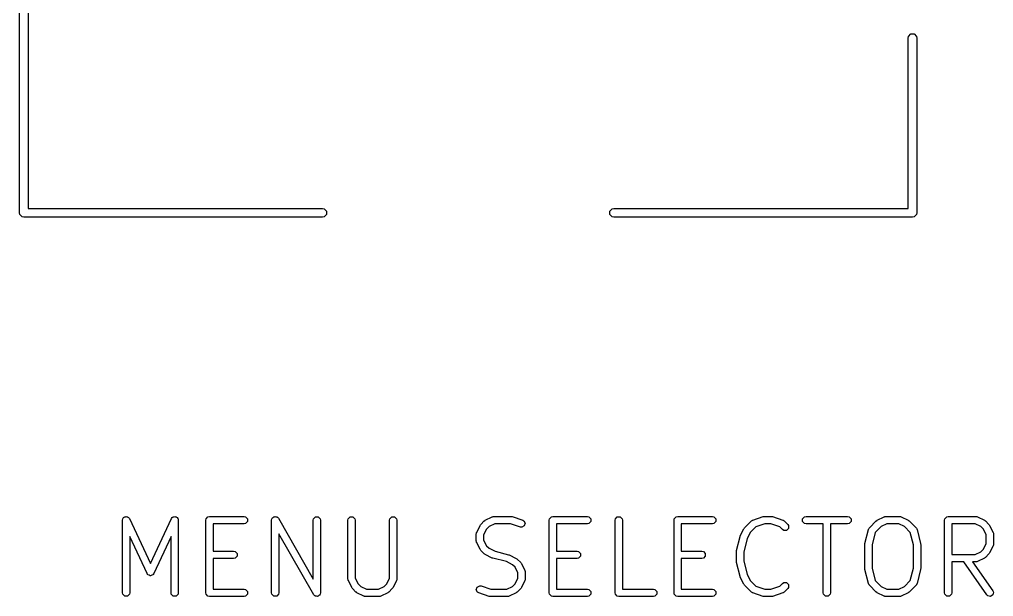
# Model space of a CAD drawing. Header units: millimetres. Extents: x 4 to 152, y 19 to 149.
# Drawn here: x 135.84 to 149.21, y 82.33 to 90.25 of the extents above; entities that cross this region are included whole.
import ezdxf

# ---------------------------------------------------------------- set-up
doc = ezdxf.new("R2010")
doc.units = ezdxf.units.MM
doc.layers.add('F.Silkscreen', color=41, linetype='CONTINUOUS', true_color=0xf2eda1)

msp = doc.modelspace()

# ---------------------------------------------------------------- linework, layer by layer
at = {"layer": 'F.Silkscreen', "linetype": 'CONTINUOUS'}
for p, q in [((135.84, 87.6), (135.84, 99.4)), ((135.96, 99.34), (135.96, 87.66)), ((148.04, 90), (148.044567, 90.022961)), ((148.04, 87.66), (148.04, 90)), ((148.044567, 90.022961), (148.077039, 90.055433)), ((148.077039, 90.055433), (148.122961, 90.055433)), ((148.122961, 90.055433), (148.155433, 90.022961)), ((148.155433, 90.022961), (148.16, 90)), ((148.16, 90), (148.16, 87.6)), ((135.844567, 87.577039), (135.84, 87.6)), ((135.96, 87.66), (140, 87.66)), ((140, 87.66), (140.022961, 87.655433)), ((140.022961, 87.655433), (140.055433, 87.622961)), ((140.055433, 87.622961), (140.055433, 87.577039)), ((143.944567, 87.622961), (143.977039, 87.655433)), ((143.944567, 87.577039), (143.944567, 87.622961)), ((143.977039, 87.655433), (144, 87.66)), ((144, 87.66), (148.04, 87.66)), ((148.16, 87.6), (148.155433, 87.577039)), ((135.877039, 87.544567), (135.844567, 87.577039)), ((135.9, 87.54), (135.877039, 87.544567)), ((140, 87.54), (135.9, 87.54)), ((140.022961, 87.544567), (140, 87.54)), ((140.055433, 87.577039), (140.022961, 87.544567)), ((143.977039, 87.544567), (143.944567, 87.577039)), ((144, 87.54), (143.977039, 87.544567)), ((148.1, 87.54), (144, 87.54)), ((148.122961, 87.544567), (148.1, 87.54)), ((148.155433, 87.577039), (148.122961, 87.544567)), ((137.253884, 83.377581), (137.25769, 83.396715)), ((137.253884, 82.377581), (137.253884, 83.377581)), ((137.25769, 83.396715), (137.263972, 83.402998)), ((137.263972, 83.402998), (137.26701, 83.41135)), ((137.26701, 83.41135), (137.276975, 83.416001)), ((137.276975, 83.416001), (137.28475, 83.423775)), ((137.28475, 83.423775), (137.293635, 83.423775)), ((137.293635, 83.423775), (137.301688, 83.427533)), ((137.301688, 83.427533), (137.312023, 83.423775)), ((137.312023, 83.423775), (137.323018, 83.423775)), ((137.323018, 83.423775), (137.3293, 83.417493)), ((137.3293, 83.417493), (137.337653, 83.414455)), ((137.337653, 83.414455), (137.349193, 83.398725)), ((137.349193, 83.398725), (137.637216, 82.781531)), ((137.637216, 82.781531), (137.925241, 83.398726)), ((137.925241, 83.398726), (137.936781, 83.414455)), ((137.936781, 83.414455), (137.945133, 83.417493)), ((137.945133, 83.417493), (137.951416, 83.423775)), ((137.951416, 83.423775), (137.962411, 83.423775)), ((137.962411, 83.423775), (137.972746, 83.427533)), ((137.972746, 83.427533), (137.980799, 83.423775)), ((137.980799, 83.423775), (137.989684, 83.423775)), ((137.989684, 83.423775), (137.997458, 83.416001)), ((137.997458, 83.416001), (138.007424, 83.41135)), ((138.007424, 83.41135), (138.010461, 83.402998)), ((138.010461, 83.402998), (138.016744, 83.396715)), ((138.016744, 83.396715), (138.02055, 83.377581)), ((138.02055, 83.377581), (138.02055, 82.377581)), ((138.396741, 83.377581), (138.400547, 83.396715)), ((138.396741, 82.377581), (138.396741, 83.377581)), ((138.400547, 83.396715), (138.427607, 83.423775)), ((138.427607, 83.423775), (138.446741, 83.427581)), ((138.446741, 83.427581), (138.922931, 83.427581)), ((138.922931, 83.327581), (138.496741, 83.327581)), ((138.496741, 83.327581), (138.496741, 82.951391)), ((138.922931, 83.427581), (138.942065, 83.423775)), ((138.942065, 83.331387), (138.922931, 83.327581)), ((138.942065, 83.423775), (138.969125, 83.396715)), ((138.969125, 83.358447), (138.942065, 83.331387)), ((138.969125, 83.396715), (138.969125, 83.358447)), ((139.301503, 83.377581), (139.305309, 83.396715)), ((139.301503, 82.377581), (139.301503, 83.377581)), ((139.305309, 83.396715), (139.310163, 83.40157)), ((139.310163, 83.40157), (139.311971, 83.408196)), ((139.311971, 83.408196), (139.323215, 83.414622)), ((139.323215, 83.414622), (139.332369, 83.423775)), ((139.332369, 83.423775), (139.339235, 83.423775)), ((139.339235, 83.423775), (139.345197, 83.427182)), ((139.345197, 83.427182), (139.35769, 83.423775)), ((139.35769, 83.423775), (139.370637, 83.423775)), ((139.370637, 83.423775), (139.375491, 83.418921)), ((139.375491, 83.418921), (139.382118, 83.417113)), ((139.382118, 83.417113), (139.394915, 83.402388)), ((139.394915, 83.402388), (139.872931, 82.56586)), ((139.872931, 83.377581), (139.876737, 83.396715)), ((139.872931, 82.56586), (139.872931, 83.377581)), ((139.876737, 83.396715), (139.903797, 83.423775)), ((139.903797, 83.423775), (139.942065, 83.423775)), ((139.942065, 83.423775), (139.969125, 83.396715)), ((139.969125, 83.396715), (139.972931, 83.377581)), ((139.972931, 83.377581), (139.972931, 82.377581)), ((140.349122, 83.377581), (140.352928, 83.396715)), ((140.349122, 82.568058), (140.349122, 83.377581)), ((140.352928, 83.396715), (140.379988, 83.423775)), ((140.379988, 83.423775), (140.418256, 83.423775)), ((140.418256, 83.423775), (140.445316, 83.396715)), ((140.445316, 83.396715), (140.449122, 83.377581)), ((140.449122, 83.377581), (140.449122, 82.579861)), ((140.92055, 83.377581), (140.924356, 83.396715)), ((140.92055, 82.579862), (140.92055, 83.377581)), ((140.924356, 83.396715), (140.951416, 83.423775)), ((140.951416, 83.423775), (140.989684, 83.423775)), ((140.989684, 83.423775), (141.016744, 83.396715)), ((141.016744, 83.396715), (141.02055, 83.377581)), ((141.02055, 83.377581), (141.02055, 82.568058)), ((142.116306, 83.209466), (142.163924, 83.304703)), ((142.163924, 83.304703), (142.168839, 83.311037)), ((142.168839, 83.311037), (142.173291, 83.317698)), ((142.173291, 83.317698), (142.220909, 83.365317)), ((142.220909, 83.365317), (142.227575, 83.369772)), ((142.227575, 83.369772), (142.233904, 83.374683)), ((142.233904, 83.374683), (142.329142, 83.422302)), ((142.363307, 83.327581), (142.285883, 83.28887)), ((142.329142, 83.422302), (142.331557, 83.422964)), ((142.331557, 83.422964), (142.332369, 83.423775)), ((142.332369, 83.423775), (142.34023, 83.425339)), ((142.34023, 83.425339), (142.347958, 83.427455)), ((142.347958, 83.427455), (142.349046, 83.427093)), ((142.349046, 83.427093), (142.351503, 83.427581)), ((142.351503, 83.427581), (142.589598, 83.427581)), ((142.581485, 83.327581), (142.363307, 83.327581)), ((142.716643, 83.282528), (142.581485, 83.327581)), ((142.589598, 83.427581), (142.59746, 83.426018)), ((142.59746, 83.426018), (142.605409, 83.425015)), ((142.605409, 83.425015), (142.748266, 83.377396)), ((142.748266, 83.377396), (142.765214, 83.367735)), ((142.765214, 83.367735), (142.782329, 83.333506)), ((142.782329, 83.333506), (142.770227, 83.297202)), ((143.111027, 83.377581), (143.114833, 83.396715)), ((143.111027, 82.377581), (143.111027, 83.377581)), ((143.114833, 83.396715), (143.141893, 83.423775)), ((143.141893, 83.423775), (143.161027, 83.427581)), ((143.161027, 83.427581), (143.637217, 83.427581)), ((143.637217, 83.327581), (143.211027, 83.327581)), ((143.211027, 83.327581), (143.211027, 82.951391)), ((143.637217, 83.427581), (143.656351, 83.423775)), ((143.656351, 83.331387), (143.637217, 83.327581)), ((143.656351, 83.423775), (143.683411, 83.396715)), ((143.683411, 83.358447), (143.656351, 83.331387)), ((143.683411, 83.396715), (143.683411, 83.358447)), ((144.015789, 83.377581), (144.019595, 83.396715)), ((144.015789, 82.377581), (144.015789, 83.377581)), ((144.019595, 83.396715), (144.046655, 83.423775)), ((144.046655, 83.423775), (144.084923, 83.423775)), ((144.084923, 83.423775), (144.111983, 83.396715)), ((144.111983, 83.396715), (144.115789, 83.377581)), ((144.115789, 83.377581), (144.115789, 82.427581)), ((144.825313, 83.377581), (144.829119, 83.396715)), ((144.825313, 82.377581), (144.825313, 83.377581)), ((144.829119, 83.396715), (144.856179, 83.423775)), ((144.856179, 83.423775), (144.875313, 83.427581)), ((144.875313, 83.427581), (145.351503, 83.427581)), ((145.351503, 83.327581), (144.925313, 83.327581)), ((144.925313, 83.327581), (144.925313, 82.951391)), ((145.351503, 83.427581), (145.370637, 83.423775)), ((145.370637, 83.331387), (145.351503, 83.327581)), ((145.370637, 83.423775), (145.397697, 83.396715)), ((145.397697, 83.358447), (145.370637, 83.331387)), ((145.397697, 83.396715), (145.397697, 83.358447)), ((145.792339, 83.270079), (145.887577, 83.365317)), ((145.887577, 83.365317), (145.889658, 83.366708)), ((145.889658, 83.366708), (145.890172, 83.367735)), ((145.890172, 83.367735), (145.897137, 83.371706)), ((145.897137, 83.371706), (145.903798, 83.376156)), ((145.903798, 83.376156), (145.904946, 83.376156)), ((145.904946, 83.376156), (145.907121, 83.377396)), ((145.907121, 83.377396), (146.049977, 83.425015)), ((146.073902, 83.327581), (145.94994, 83.286261)), ((146.049977, 83.425015), (146.057927, 83.426018)), ((146.057927, 83.426018), (146.065789, 83.427581)), ((146.065789, 83.427581), (146.161027, 83.427581)), ((146.152914, 83.327581), (146.073902, 83.327581)), ((146.276875, 83.286261), (146.152914, 83.327581)), ((146.161027, 83.427581), (146.168889, 83.426018)), ((146.168889, 83.426018), (146.176838, 83.425015)), ((146.176838, 83.425015), (146.319695, 83.377396)), ((146.319695, 83.377396), (146.32187, 83.376156)), ((146.32187, 83.376156), (146.323018, 83.376156)), ((146.323018, 83.376156), (146.329682, 83.371703)), ((146.329682, 83.371703), (146.336643, 83.367735)), ((146.336643, 83.367735), (146.337156, 83.366709)), ((146.337156, 83.366709), (146.339239, 83.365317)), ((146.339239, 83.365317), (146.386858, 83.317699)), ((146.386858, 83.317699), (146.397697, 83.301478)), ((146.591024, 83.396715), (146.618084, 83.423775)), ((146.591024, 83.358447), (146.591024, 83.396715)), ((146.618084, 83.331387), (146.591024, 83.358447)), ((146.618084, 83.423775), (146.637218, 83.427581)), ((146.637218, 83.327581), (146.618084, 83.331387)), ((146.637218, 83.427581), (147.208646, 83.427581)), ((146.872932, 83.327581), (146.637218, 83.327581)), ((146.872932, 82.377581), (146.872932, 83.327581)), ((147.208646, 83.327581), (146.972932, 83.327581)), ((146.972932, 83.327581), (146.972932, 82.377581)), ((147.208646, 83.427581), (147.22778, 83.423775)), ((147.22778, 83.331387), (147.208646, 83.327581)), ((147.22778, 83.423775), (147.25484, 83.396715)), ((147.25484, 83.358447), (147.22778, 83.331387)), ((147.25484, 83.396715), (147.25484, 83.358447)), ((147.506625, 83.270079), (147.601863, 83.365317)), ((147.601863, 83.365317), (147.608522, 83.369768)), ((147.608522, 83.369768), (147.614857, 83.374683)), ((147.614857, 83.374683), (147.710095, 83.422302)), ((147.74426, 83.327581), (147.666834, 83.288869)), ((147.710095, 83.422302), (147.71251, 83.422964)), ((147.71251, 83.422964), (147.713322, 83.423775)), ((147.713322, 83.423775), (147.721183, 83.425339)), ((147.721183, 83.425339), (147.728911, 83.427455)), ((147.728911, 83.427455), (147.729999, 83.427093)), ((147.729999, 83.427093), (147.732456, 83.427581)), ((147.732456, 83.427581), (147.922932, 83.427581)), ((147.911129, 83.327581), (147.74426, 83.327581)), ((147.988553, 83.288869), (147.911129, 83.327581)), ((147.922932, 83.427581), (147.925388, 83.427093)), ((147.925388, 83.427093), (147.926477, 83.427455)), ((147.926477, 83.427455), (147.934204, 83.425339)), ((147.934204, 83.425339), (147.942066, 83.423775)), ((147.942066, 83.423775), (147.942877, 83.422964)), ((147.942877, 83.422964), (147.945293, 83.422302)), ((147.945293, 83.422302), (148.04053, 83.374684)), ((148.04053, 83.374684), (148.046863, 83.369769)), ((148.046863, 83.369769), (148.053525, 83.365317)), ((148.053525, 83.365317), (148.148763, 83.270079)), ((148.539599, 83.377581), (148.543405, 83.396715)), ((148.539599, 82.377581), (148.539599, 83.377581)), ((148.543405, 83.396715), (148.570465, 83.423775)), ((148.570465, 83.423775), (148.589599, 83.427581)), ((148.589599, 83.427581), (148.970551, 83.427581)), ((148.958748, 83.327581), (148.639599, 83.327581)), ((148.639599, 83.327581), (148.639599, 82.903772)), ((149.036171, 83.28887), (148.958748, 83.327581)), ((148.970551, 83.427581), (148.973007, 83.427093)), ((148.973007, 83.427093), (148.974096, 83.427455)), ((148.974096, 83.427455), (148.981823, 83.425339)), ((148.981823, 83.425339), (148.989685, 83.423775)), ((148.989685, 83.423775), (148.990496, 83.422964)), ((148.990496, 83.422964), (148.992912, 83.422302)), ((148.992912, 83.422302), (149.088149, 83.374684)), ((149.088149, 83.374684), (149.094482, 83.369769)), ((149.094482, 83.369769), (149.101144, 83.365317)), ((149.101144, 83.365317), (149.148763, 83.317699)), ((149.148763, 83.317699), (149.153217, 83.311033)), ((149.153217, 83.311033), (149.158129, 83.304704)), ((149.158129, 83.304704), (149.205748, 83.209466)), ((139.879519, 82.352774), (139.401503, 83.189303)), ((139.401503, 83.189303), (139.401503, 82.377581)), ((142.111027, 83.187105), (142.111515, 83.189562)), ((142.111027, 83.091867), (142.111027, 83.187105)), ((142.111153, 83.19065), (142.113269, 83.198378)), ((142.111515, 83.189562), (142.111153, 83.19065)), ((142.113269, 83.198378), (142.114833, 83.206239)), ((142.114833, 83.206239), (142.115644, 83.207051)), ((142.115644, 83.207051), (142.116306, 83.209466)), ((142.249738, 83.252726), (142.211027, 83.175302)), ((142.211027, 83.175302), (142.211027, 83.10367)), ((142.285883, 83.28887), (142.249738, 83.252726)), ((142.735999, 83.280088), (142.716643, 83.282528)), ((142.770227, 83.297202), (142.735999, 83.280088)), ((145.735354, 83.161847), (145.782972, 83.257084)), ((145.782972, 83.257084), (145.787887, 83.263418)), ((145.787887, 83.263418), (145.792339, 83.270079)), ((145.868787, 83.205107), (145.827251, 83.122035)), ((145.94994, 83.286261), (145.868787, 83.205107)), ((146.316147, 83.246988), (146.276875, 83.286261)), ((146.332368, 83.236149), (146.316147, 83.246988)), ((146.370637, 83.236149), (146.332368, 83.236149)), ((146.397697, 83.263209), (146.370637, 83.236149)), ((146.397697, 83.301478), (146.397697, 83.263209)), ((147.445854, 83.056375), (147.493473, 83.246851)), ((147.493473, 83.246851), (147.495786, 83.251748)), ((147.495786, 83.253858), (147.499189, 83.258952)), ((147.495786, 83.251748), (147.495786, 83.253858)), ((147.499189, 83.258952), (147.501806, 83.26449)), ((147.501806, 83.26449), (147.503616, 83.265577)), ((147.503616, 83.265577), (147.506625, 83.270079)), ((147.587128, 83.209163), (147.544361, 83.038093)), ((147.666834, 83.288869), (147.587128, 83.209163)), ((148.068259, 83.209163), (147.988553, 83.288869)), ((148.111027, 83.038093), (148.068259, 83.209163)), ((148.148763, 83.270079), (148.151771, 83.265577)), ((148.151771, 83.265577), (148.153582, 83.26449)), ((148.153582, 83.26449), (148.156198, 83.258952)), ((148.156198, 83.258952), (148.159602, 83.253858)), ((148.159602, 83.253858), (148.159602, 83.251748)), ((148.159602, 83.251748), (148.161915, 83.246851)), ((148.161915, 83.246851), (148.209534, 83.056375)), ((149.072315, 83.252725), (149.036171, 83.28887)), ((149.111027, 83.175302), (149.072315, 83.252725)), ((149.111027, 83.056052), (149.111027, 83.175302)), ((149.205748, 83.209466), (149.206409, 83.207051)), ((149.206409, 83.207051), (149.207221, 83.206239)), ((149.207221, 83.206239), (149.208784, 83.198378)), ((149.208784, 83.198378), (149.210901, 83.19065)), ((149.210901, 83.19065), (149.210538, 83.189562)), ((149.210538, 83.189562), (149.211027, 83.187105)), ((149.211027, 83.187105), (149.211027, 83.044248)), ((137.591908, 82.642151), (137.353884, 83.152204)), ((137.353884, 83.152204), (137.353884, 82.377581)), ((137.92055, 83.152204), (137.682526, 82.642152)), ((137.92055, 82.377581), (137.92055, 83.152204)), ((142.111515, 83.089411), (142.111027, 83.091867)), ((142.111153, 83.088322), (142.111515, 83.089411)), ((142.113269, 83.080595), (142.111153, 83.088322)), ((142.114833, 83.072733), (142.113269, 83.080595)), ((142.115644, 83.071922), (142.114833, 83.072733)), ((142.116306, 83.069506), (142.115644, 83.071922)), ((142.163924, 82.974269), (142.116306, 83.069506)), ((142.211027, 83.10367), (142.249738, 83.026247)), ((145.683949, 82.961137), (145.731568, 83.151613)), ((145.731568, 83.151613), (145.733907, 83.156566)), ((145.733907, 83.156566), (145.735354, 83.161847)), ((145.827251, 83.122035), (145.782456, 82.942855)), ((147.444361, 83.044248), (147.445556, 83.050258)), ((147.444361, 82.710915), (147.444361, 83.044248)), ((147.445556, 83.050258), (147.445854, 83.056375)), ((147.544361, 83.038093), (147.544361, 82.71707)), ((148.111027, 82.71707), (148.111027, 83.038093)), ((148.209534, 83.056375), (148.209831, 83.050258)), ((148.209831, 83.050258), (148.211027, 83.044248)), ((148.211027, 83.044248), (148.211027, 82.710915)), ((149.072315, 82.978629), (149.111027, 83.056052)), ((149.210901, 83.040703), (149.208784, 83.032976)), ((149.211027, 83.044248), (149.210538, 83.041792)), ((149.210538, 83.041792), (149.210901, 83.040703)), ((138.496741, 82.951391), (138.780074, 82.951391)), ((138.780074, 82.951391), (138.799208, 82.947585)), ((138.799208, 82.947585), (138.826268, 82.920525)), ((138.826268, 82.920525), (138.826268, 82.882257)), ((142.168839, 82.967936), (142.163924, 82.974269)), ((142.173291, 82.961274), (142.168839, 82.967936)), ((142.220909, 82.913655), (142.173291, 82.961274)), ((142.227575, 82.909201), (142.220909, 82.913655)), ((142.233904, 82.904289), (142.227575, 82.909201)), ((142.329142, 82.85667), (142.233904, 82.904289)), ((142.249738, 83.026247), (142.285883, 82.990103)), ((142.285883, 82.990103), (142.368955, 82.948567)), ((142.368955, 82.948567), (142.554106, 82.902279)), ((142.554106, 82.902279), (142.559058, 82.89994)), ((143.211027, 82.951391), (143.49436, 82.951391)), ((143.49436, 82.951391), (143.513494, 82.947585)), ((143.513494, 82.947585), (143.540554, 82.920525)), ((143.540554, 82.920525), (143.540554, 82.882257)), ((144.925313, 82.951391), (145.208646, 82.951391)), ((145.208646, 82.951391), (145.22778, 82.947585)), ((145.22778, 82.947585), (145.25484, 82.920525)), ((145.25484, 82.920525), (145.25484, 82.882257)), ((145.682456, 82.94901), (145.683651, 82.95502)), ((145.682456, 82.806153), (145.682456, 82.94901)), ((145.683651, 82.95502), (145.683949, 82.961137)), ((145.782456, 82.942855), (145.782456, 82.812308)), ((148.639599, 82.903772), (148.958748, 82.903772)), ((148.958748, 82.903772), (149.036171, 82.942484)), ((149.036171, 82.942484), (149.072315, 82.978629)), ((149.148763, 82.913654), (149.101144, 82.866036)), ((149.153217, 82.920321), (149.148763, 82.913654)), ((149.158129, 82.926649), (149.153217, 82.920321)), ((149.205748, 83.021887), (149.158129, 82.926649)), ((149.206409, 83.024303), (149.205748, 83.021887)), ((149.207221, 83.025114), (149.206409, 83.024303)), ((149.208784, 83.032976), (149.207221, 83.025114)), ((138.780074, 82.851391), (138.496741, 82.851391)), ((138.496741, 82.851391), (138.496741, 82.427581)), ((138.799208, 82.855197), (138.780074, 82.851391)), ((138.826268, 82.882257), (138.799208, 82.855197)), ((142.334423, 82.855224), (142.329142, 82.85667)), ((142.339376, 82.852884), (142.334423, 82.855224)), ((142.524528, 82.806596), (142.339376, 82.852884)), ((142.607599, 82.765061), (142.524528, 82.806596)), ((142.559058, 82.89994), (142.56434, 82.898493)), ((142.56434, 82.898493), (142.659577, 82.850875)), ((142.659577, 82.850875), (142.66591, 82.84596)), ((142.66591, 82.84596), (142.672572, 82.841508)), ((142.672572, 82.841508), (142.720191, 82.79389)), ((142.720191, 82.79389), (142.724645, 82.787224)), ((142.724645, 82.787224), (142.729557, 82.780895)), ((142.729557, 82.780895), (142.777176, 82.685657)), ((143.49436, 82.851391), (143.211027, 82.851391)), ((143.211027, 82.851391), (143.211027, 82.427581)), ((143.513494, 82.855197), (143.49436, 82.851391)), ((143.540554, 82.882257), (143.513494, 82.855197)), ((145.208646, 82.851391), (144.925313, 82.851391)), ((144.925313, 82.851391), (144.925313, 82.427581)), ((145.22778, 82.855197), (145.208646, 82.851391)), ((145.25484, 82.882257), (145.22778, 82.855197)), ((145.683651, 82.800144), (145.682456, 82.806153)), ((145.683949, 82.794026), (145.683651, 82.800144)), ((145.731568, 82.60355), (145.683949, 82.794026)), ((145.782456, 82.812308), (145.827251, 82.633128)), ((148.801661, 82.803772), (148.639599, 82.803772)), ((148.639599, 82.803772), (148.639599, 82.377581)), ((149.120065, 82.348908), (148.801661, 82.803772)), ((148.970551, 82.803772), (148.923727, 82.803772)), ((148.923727, 82.803772), (149.201989, 82.406254)), ((148.973007, 82.804261), (148.970551, 82.803772)), ((148.974096, 82.803898), (148.973007, 82.804261)), ((148.981823, 82.806015), (148.974096, 82.803898)), ((148.989685, 82.807578), (148.981823, 82.806015)), ((148.990496, 82.80839), (148.989685, 82.807578)), ((148.992912, 82.809051), (148.990496, 82.80839)), ((149.088149, 82.856669), (148.992912, 82.809051)), ((149.094482, 82.861585), (149.088149, 82.856669)), ((149.101144, 82.866036), (149.094482, 82.861585)), ((137.59953, 82.631762), (137.591908, 82.642151)), ((137.682526, 82.642152), (137.674903, 82.631763)), ((142.643743, 82.728916), (142.607599, 82.765061)), ((142.682455, 82.651493), (142.643743, 82.728916)), ((142.682455, 82.579862), (142.682455, 82.651493)), ((142.777176, 82.685657), (142.777837, 82.683242)), ((142.777837, 82.683242), (142.778649, 82.68243)), ((142.778649, 82.68243), (142.780212, 82.674569)), ((142.780212, 82.674569), (142.782329, 82.666841)), ((142.782329, 82.666841), (142.781966, 82.665753)), ((142.781966, 82.665753), (142.782455, 82.663296)), ((142.782455, 82.663296), (142.782455, 82.568058)), ((145.827251, 82.633128), (145.868786, 82.550058)), ((147.445556, 82.704906), (147.444361, 82.710915)), ((147.445854, 82.698788), (147.445556, 82.704906)), ((147.493473, 82.508312), (147.445854, 82.698788)), ((147.544361, 82.71707), (147.587128, 82.546002)), ((148.068259, 82.546001), (148.111027, 82.71707)), ((148.209534, 82.698788), (148.161915, 82.508312)), ((148.209831, 82.704906), (148.209534, 82.698788)), ((148.211027, 82.710915), (148.209831, 82.704906)), ((137.600343, 82.629527), (137.59953, 82.631762)), ((137.6016, 82.628941), (137.600343, 82.629527)), ((137.603448, 82.626422), (137.6016, 82.628941)), ((137.61952, 82.620578), (137.603448, 82.626422)), ((137.635021, 82.613344), (137.61952, 82.620578)), ((137.637217, 82.614143), (137.635021, 82.613344)), ((137.639413, 82.613344), (137.637217, 82.614143)), ((137.654913, 82.620578), (137.639413, 82.613344)), ((137.670986, 82.626422), (137.654913, 82.620578)), ((137.672833, 82.628941), (137.670986, 82.626422)), ((137.674091, 82.629527), (137.672833, 82.628941)), ((137.674903, 82.631763), (137.674091, 82.629527)), ((140.34961, 82.565602), (140.349122, 82.568058)), ((140.349248, 82.564513), (140.34961, 82.565602)), ((140.351364, 82.556786), (140.349248, 82.564513)), ((140.352928, 82.548924), (140.351364, 82.556786)), ((140.353739, 82.548113), (140.352928, 82.548924)), ((140.354401, 82.545697), (140.353739, 82.548113)), ((140.402019, 82.45046), (140.354401, 82.545697)), ((140.449122, 82.579861), (140.487833, 82.502439)), ((140.487833, 82.502439), (140.523979, 82.466292)), ((140.845692, 82.466292), (140.881838, 82.502439)), ((140.881838, 82.502439), (140.92055, 82.579862)), ((141.015271, 82.545697), (140.967652, 82.450459)), ((141.015932, 82.548113), (141.015271, 82.545697)), ((141.016744, 82.548924), (141.015932, 82.548113)), ((141.018307, 82.556786), (141.016744, 82.548924)), ((141.020424, 82.564513), (141.018307, 82.556786)), ((141.02055, 82.568058), (141.020061, 82.565602)), ((141.020061, 82.565602), (141.020424, 82.564513)), ((142.607597, 82.466292), (142.643743, 82.502439)), ((142.643743, 82.502439), (142.682455, 82.579862)), ((142.777176, 82.545697), (142.729557, 82.450459)), ((142.777837, 82.548113), (142.777176, 82.545697)), ((142.778649, 82.548924), (142.777837, 82.548113)), ((142.780212, 82.556786), (142.778649, 82.548924)), ((142.782329, 82.564513), (142.780212, 82.556786)), ((142.782455, 82.568058), (142.781966, 82.565602)), ((142.781966, 82.565602), (142.782329, 82.564513)), ((145.733907, 82.598598), (145.731568, 82.60355)), ((145.735354, 82.593316), (145.733907, 82.598598)), ((145.782972, 82.498079), (145.735354, 82.593316)), ((145.868786, 82.550058), (145.949942, 82.468901)), ((146.276874, 82.468902), (146.316147, 82.508175)), ((146.316147, 82.508175), (146.332368, 82.519014)), ((146.332368, 82.519014), (146.370637, 82.519014)), ((146.370637, 82.519014), (146.397697, 82.491955)), ((147.495786, 82.503416), (147.493473, 82.508312)), ((147.495786, 82.501305), (147.495786, 82.503416)), ((147.49919, 82.49621), (147.495786, 82.501305)), ((147.587128, 82.546002), (147.666837, 82.466293)), ((147.988551, 82.466292), (148.068259, 82.546001)), ((148.159602, 82.501305), (148.156197, 82.49621)), ((148.161915, 82.508312), (148.159602, 82.503416)), ((148.159602, 82.503416), (148.159602, 82.501305)), ((137.25769, 82.358447), (137.253884, 82.377581)), ((137.353884, 82.377581), (137.350078, 82.358447)), ((137.924356, 82.358447), (137.92055, 82.377581)), ((138.02055, 82.377581), (138.016744, 82.358447)), ((138.400547, 82.358447), (138.396741, 82.377581)), ((138.496741, 82.427581), (138.922931, 82.427581)), ((138.922931, 82.427581), (138.942065, 82.423775)), ((138.942065, 82.423775), (138.969125, 82.396715)), ((138.969125, 82.396715), (138.969125, 82.358447)), ((139.305309, 82.358447), (139.301503, 82.377581)), ((139.401503, 82.377581), (139.397697, 82.358447)), ((139.972931, 82.377581), (139.969125, 82.358447)), ((140.40693, 82.444132), (140.402019, 82.45046)), ((140.411385, 82.437465), (140.40693, 82.444132)), ((140.459004, 82.389845), (140.411385, 82.437465)), ((140.46567, 82.385391), (140.459004, 82.389845)), ((140.471999, 82.380479), (140.46567, 82.385391)), ((140.567237, 82.33286), (140.471999, 82.380479)), ((140.523979, 82.466292), (140.601402, 82.427581)), ((140.601402, 82.427581), (140.768271, 82.427581)), ((140.768271, 82.427581), (140.845692, 82.466292)), ((140.897672, 82.380478), (140.802435, 82.33286)), ((140.903999, 82.385389), (140.897672, 82.380478)), ((140.910668, 82.389845), (140.903999, 82.385389)), ((140.958287, 82.437465), (140.910668, 82.389845)), ((140.96274, 82.444131), (140.958287, 82.437465)), ((140.967652, 82.450459), (140.96274, 82.444131)), ((142.111153, 82.421656), (142.123254, 82.45796)), ((142.128267, 82.387427), (142.111153, 82.421656)), ((142.123254, 82.45796), (142.157483, 82.475074)), ((142.145216, 82.377766), (142.128267, 82.387427)), ((142.288072, 82.330147), (142.145216, 82.377766)), ((142.157483, 82.475074), (142.176838, 82.472634)), ((142.176838, 82.472634), (142.311997, 82.427581)), ((142.311997, 82.427581), (142.530176, 82.427581)), ((142.530176, 82.427581), (142.607597, 82.466292)), ((142.659577, 82.380478), (142.56434, 82.33286)), ((142.665904, 82.385389), (142.659577, 82.380478)), ((142.672573, 82.389845), (142.665904, 82.385389)), ((142.720192, 82.437465), (142.672573, 82.389845)), ((142.724645, 82.444131), (142.720192, 82.437465)), ((142.729557, 82.450459), (142.724645, 82.444131)), ((143.114833, 82.358447), (143.111027, 82.377581)), ((143.211027, 82.427581), (143.637217, 82.427581)), ((143.637217, 82.427581), (143.656351, 82.423775)), ((143.656351, 82.423775), (143.683411, 82.396715)), ((143.683411, 82.396715), (143.683411, 82.358447)), ((144.019595, 82.358447), (144.015789, 82.377581)), ((144.115789, 82.427581), (144.541979, 82.427581)), ((144.541979, 82.427581), (144.561113, 82.423775)), ((144.561113, 82.423775), (144.588173, 82.396715)), ((144.588173, 82.396715), (144.588173, 82.358447)), ((144.829119, 82.358447), (144.825313, 82.377581)), ((144.925313, 82.427581), (145.351503, 82.427581)), ((145.351503, 82.427581), (145.370637, 82.423775)), ((145.370637, 82.423775), (145.397697, 82.396715)), ((145.397697, 82.396715), (145.397697, 82.358447)), ((145.787883, 82.491751), (145.782972, 82.498079)), ((145.792338, 82.485084), (145.787883, 82.491751)), ((145.887577, 82.389845), (145.792338, 82.485084)), ((145.889658, 82.388455), (145.887577, 82.389845)), ((145.890172, 82.387427), (145.889658, 82.388455)), ((145.897137, 82.383457), (145.890172, 82.387427)), ((145.903798, 82.379006), (145.897137, 82.383457)), ((145.904946, 82.379006), (145.903798, 82.379006)), ((145.907121, 82.377766), (145.904946, 82.379006)), ((146.049977, 82.330147), (145.907121, 82.377766)), ((145.949942, 82.468901), (146.073902, 82.427581)), ((146.073902, 82.427581), (146.152914, 82.427581)), ((146.152914, 82.427581), (146.276874, 82.468902)), ((146.319695, 82.377766), (146.176838, 82.330147)), ((146.32187, 82.379006), (146.319695, 82.377766)), ((146.323019, 82.379006), (146.32187, 82.379006)), ((146.329689, 82.383464), (146.323019, 82.379006)), ((146.336643, 82.387427), (146.329689, 82.383464)), ((146.337155, 82.388453), (146.336643, 82.387427)), ((146.33924, 82.389845), (146.337155, 82.388453)), ((146.386859, 82.437465), (146.33924, 82.389845)), ((146.397697, 82.453686), (146.386859, 82.437465)), ((146.397697, 82.491955), (146.397697, 82.453686)), ((146.876738, 82.358447), (146.872932, 82.377581)), ((146.972932, 82.377581), (146.969126, 82.358447)), ((147.501806, 82.490673), (147.49919, 82.49621)), ((147.503614, 82.489588), (147.501806, 82.490673)), ((147.506624, 82.485084), (147.503614, 82.489588)), ((147.601863, 82.389845), (147.506624, 82.485084)), ((147.608522, 82.385395), (147.601863, 82.389845)), ((147.614857, 82.380479), (147.608522, 82.385395)), ((147.710095, 82.33286), (147.614857, 82.380479)), ((147.666837, 82.466293), (147.74426, 82.427581)), ((147.74426, 82.427581), (147.911129, 82.427581)), ((147.911129, 82.427581), (147.988551, 82.466292)), ((148.04053, 82.380478), (147.945293, 82.33286)), ((148.046857, 82.385389), (148.04053, 82.380478)), ((148.053526, 82.389845), (148.046857, 82.385389)), ((148.148764, 82.485084), (148.053526, 82.389845)), ((148.151773, 82.489588), (148.148764, 82.485084)), ((148.153582, 82.490673), (148.151773, 82.489588)), ((148.156197, 82.49621), (148.153582, 82.490673)), ((148.543405, 82.358447), (148.539599, 82.377581)), ((148.639599, 82.377581), (148.635793, 82.358447)), ((149.201989, 82.406254), (149.209843, 82.388396)), ((149.209843, 82.388396), (149.203193, 82.35071)), ((137.28475, 82.331387), (137.25769, 82.358447)), ((137.323018, 82.331387), (137.28475, 82.331387)), ((137.350078, 82.358447), (137.323018, 82.331387)), ((137.951416, 82.331387), (137.924356, 82.358447)), ((137.989684, 82.331387), (137.951416, 82.331387)), ((138.016744, 82.358447), (137.989684, 82.331387)), ((138.427607, 82.331387), (138.400547, 82.358447)), ((138.446741, 82.327581), (138.427607, 82.331387)), ((138.922931, 82.327581), (138.446741, 82.327581)), ((138.942065, 82.331387), (138.922931, 82.327581)), ((138.969125, 82.358447), (138.942065, 82.331387)), ((139.332369, 82.331387), (139.305309, 82.358447)), ((139.370637, 82.331387), (139.332369, 82.331387)), ((139.397697, 82.358447), (139.370637, 82.331387)), ((139.892317, 82.338049), (139.879519, 82.352774)), ((139.898941, 82.336243), (139.892317, 82.338049)), ((139.903797, 82.331387), (139.898941, 82.336243)), ((139.916745, 82.331387), (139.903797, 82.331387)), ((139.929237, 82.32798), (139.916745, 82.331387)), ((139.935199, 82.331387), (139.929237, 82.32798)), ((139.942065, 82.331387), (139.935199, 82.331387)), ((139.951218, 82.340541), (139.942065, 82.331387)), ((139.962463, 82.346966), (139.951218, 82.340541)), ((139.96427, 82.353593), (139.962463, 82.346966)), ((139.969125, 82.358447), (139.96427, 82.353593)), ((140.569652, 82.332199), (140.567237, 82.33286)), ((140.570464, 82.331387), (140.569652, 82.332199)), ((140.578325, 82.329824), (140.570464, 82.331387)), ((140.586053, 82.327707), (140.578325, 82.329824)), ((140.587141, 82.32807), (140.586053, 82.327707)), ((140.589598, 82.327581), (140.587141, 82.32807)), ((140.780074, 82.327581), (140.589598, 82.327581)), ((140.78253, 82.32807), (140.780074, 82.327581)), ((140.783619, 82.327707), (140.78253, 82.32807)), ((140.791346, 82.329824), (140.783619, 82.327707)), ((140.799208, 82.331387), (140.791346, 82.329824)), ((140.800019, 82.332199), (140.799208, 82.331387)), ((140.802435, 82.33286), (140.800019, 82.332199)), ((142.296022, 82.329145), (142.288072, 82.330147)), ((142.303884, 82.327581), (142.296022, 82.329145)), ((142.541979, 82.327581), (142.303884, 82.327581)), ((142.544435, 82.32807), (142.541979, 82.327581)), ((142.545524, 82.327707), (142.544435, 82.32807)), ((142.553251, 82.329824), (142.545524, 82.327707)), ((142.561113, 82.331387), (142.553251, 82.329824)), ((142.561924, 82.332199), (142.561113, 82.331387)), ((142.56434, 82.33286), (142.561924, 82.332199)), ((143.141893, 82.331387), (143.114833, 82.358447)), ((143.161027, 82.327581), (143.141893, 82.331387)), ((143.637217, 82.327581), (143.161027, 82.327581)), ((143.656351, 82.331387), (143.637217, 82.327581)), ((143.683411, 82.358447), (143.656351, 82.331387)), ((144.046655, 82.331387), (144.019595, 82.358447)), ((144.065789, 82.327581), (144.046655, 82.331387)), ((144.541979, 82.327581), (144.065789, 82.327581)), ((144.561113, 82.331387), (144.541979, 82.327581)), ((144.588173, 82.358447), (144.561113, 82.331387)), ((144.856179, 82.331387), (144.829119, 82.358447)), ((144.875313, 82.327581), (144.856179, 82.331387)), ((145.351503, 82.327581), (144.875313, 82.327581)), ((145.370637, 82.331387), (145.351503, 82.327581)), ((145.397697, 82.358447), (145.370637, 82.331387)), ((146.057927, 82.329145), (146.049977, 82.330147)), ((146.065789, 82.327581), (146.057927, 82.329145)), ((146.161027, 82.327581), (146.065789, 82.327581)), ((146.168889, 82.329145), (146.161027, 82.327581)), ((146.176838, 82.330147), (146.168889, 82.329145)), ((146.903798, 82.331387), (146.876738, 82.358447)), ((146.942066, 82.331387), (146.903798, 82.331387)), ((146.969126, 82.358447), (146.942066, 82.331387)), ((147.71251, 82.332199), (147.710095, 82.33286)), ((147.713322, 82.331387), (147.71251, 82.332199)), ((147.721183, 82.329824), (147.713322, 82.331387)), ((147.728911, 82.327707), (147.721183, 82.329824)), ((147.729999, 82.32807), (147.728911, 82.327707)), ((147.732456, 82.327581), (147.729999, 82.32807)), ((147.922932, 82.327581), (147.732456, 82.327581)), ((147.925388, 82.32807), (147.922932, 82.327581)), ((147.926477, 82.327707), (147.925388, 82.32807)), ((147.934204, 82.329824), (147.926477, 82.327707)), ((147.942066, 82.331387), (147.934204, 82.329824)), ((147.942877, 82.332199), (147.942066, 82.331387)), ((147.945293, 82.33286), (147.942877, 82.332199)), ((148.570465, 82.331387), (148.543405, 82.358447)), ((148.608733, 82.331387), (148.570465, 82.331387)), ((148.635793, 82.358447), (148.608733, 82.331387)), ((149.134156, 82.335415), (149.120065, 82.348908)), ((149.171842, 82.328765), (149.134156, 82.335415)), ((149.203193, 82.35071), (149.171842, 82.328765))]:
    msp.add_line(p, q, dxfattribs=at)

doc.saveas('drawing.dxf')
